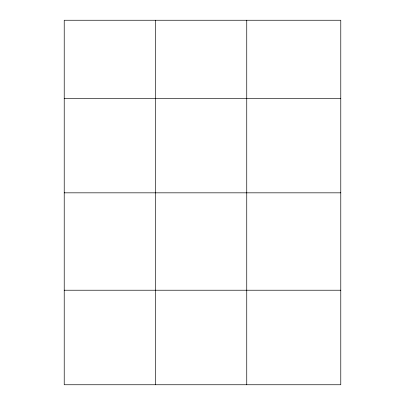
<?xml version="1.0" encoding="UTF-8"?>
<svg xmlns="http://www.w3.org/2000/svg" width="405" height="405" viewBox="0 0 405 405"><rect width="100%" height="100%" fill="white"/><g stroke="black" fill="none" stroke-linecap="round" stroke-linejoin="round"><path stroke-width="0.61" d="M340.777 192.831L340.777 20.25L64.223 20.25L64.223 384.75L340.777 384.75L340.777 192.831L64.223 192.831M64.223 98.304L340.777 98.304M64.223 290.223L340.777 290.223M246.746 20.25L246.746 384.75M155.485 20.25L155.485 384.75"/></g></svg>
